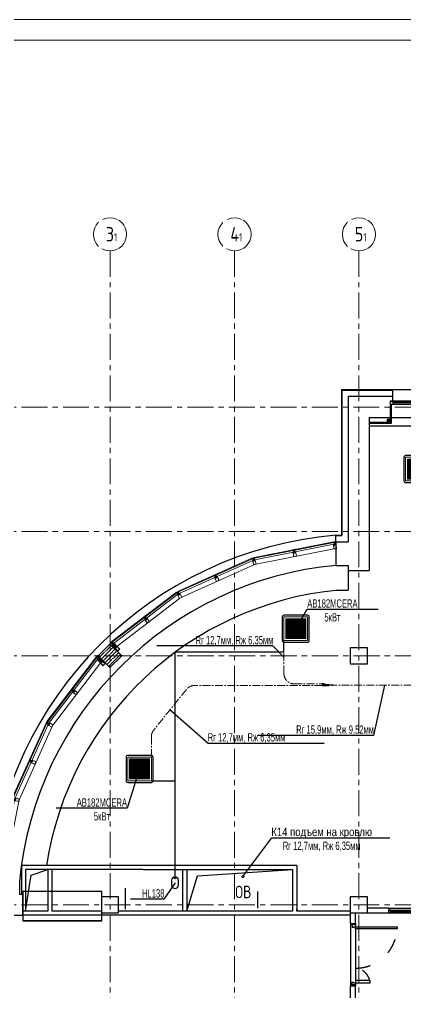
# Model space of a CAD drawing. Header units: millimetres. Extents: x -65527 to 8894748, y -37603 to 223697.
# Drawn here: x -49247 to -39940, y 111643 to 135097 of the extents above; entities that cross this region are included whole.
import ezdxf
from ezdxf import colors
from ezdxf.entities.mleader import LeaderData, LeaderLine
from ezdxf.math import Vec2, Vec3

# ---------------------------------------------------------------- set-up
doc = ezdxf.new("R2010")
doc.units = ezdxf.units.MM
doc.header["$LTSCALE"] = 10
doc.linetypes.add('ACAD_ISO03W100', pattern=[30, 12, -18])
doc.linetypes.add('CENTER', pattern=[2, 1.25, -0.25, 0.25, -0.25])
for name, color, linetype, lineweight in [('АР_Колонны', 5, 'Continuous', 30), ('АР_Колонны Штрих', 250, 'Continuous', 5), ('АР_Навесной фасад', 5, 'Continuous', 5), ('АР_Оси', 142, 'Continuous', 9), ('АР_Перегородки витражные', 152, 'Continuous', 13), ('М_ЗАМЕТКИ', 1, 'Continuous', 13), ('М_фреонопроводы', 10, 'CENTER', 18), ('рамка', 251, 'Continuous', 13)]:
    doc.layers.add(name, color=color, linetype=linetype, lineweight=lineweight)
for name, color, linetype in [('АР_новое окно', 160, 'Continuous'), ('Архитектура', 251, 'Continuous'), ('М_1_фанкойлы', 150, 'Continuous'), ('М_ОВ-ВК', 90, 'Continuous'), ('М_ОВ-вспомогательный', 141, 'Continuous')]:
    doc.layers.add(name, color=color, linetype=linetype)
doc.layers.add('М_3_фреонопроводы', color=210, linetype='CENTER', lineweight=13, transparency=0.6)
doc.styles.add('ICOCPEUR', font='isocpeur.ttf')
doc.styles.get("Standard").update_dxf_attribs({"font": 'ARIALN.TTF'})
doc.styles.add('ГОСТ 2.304', font='isocpeur.ttf', dxfattribs={"width": 0.7})
pattern_1 = [(335.76716334, (-69115.3163, 318510.941), (0.651582564, 1.447617495), []), (65.76716334, (-69115.3163, 318510.941), (-1.447617495, 0.651582564), [])]

# ---------------------------------------------------------------- blocks, each defined once
blk = doc.blocks.new('*U42')
at = {"layer": 'АР_новое окно', "lineweight": 20}
for p, q in [((0, 1310), (-70, 1310)), ((0, 0), (-70, 0))]:
    blk.add_line(p, q, dxfattribs=at)
at = {"layer": 'АР_новое окно'}
for p, q in [((-70, 1310), (-70, 0)), ((-70, 0), (-70, 1310)), ((0, 1240), (-70, 1240)), ((-35, 1240), (-35, 70)), ((0, 1310), (0, 0)), ((0, 70), (-70, 70))]:
    blk.add_line(p, q, dxfattribs=at)
blk = doc.blocks.new('*U85')
at = {"linetype": 'ByBlock'}
for p, q in [((0, 0), (0, -74)), ((50, 0), (0, 0)), ((0, -74), (0, 0)), ((1000, 0), (0, 0)), ((50, -74), (0, -74)), ((0, -74), (1000, -74)), ((50, 0), (50, -74)), ((950, 0), (50, 0)), ((50, -37), (950, -37)), ((50, -74), (950, -74)), ((950, 0), (1000, 0)), ((950, 0), (950, -74)), ((950, -74), (1000, -74)), ((1000, 0), (1000, -74)), ((1000, -74), (1000, 0))]:
    blk.add_line(p, q, dxfattribs=at)
blk = doc.blocks.new('A$Cb486bd23')
at = {"layer": 'АР_Колонны Штрих', "ltscale": 100}
h = blk.add_hatch(dxfattribs=at)
h.set_pattern_fill('ANSI35', color=256, scale=500)
h.set_pattern_definition([(45, (-955186.53, 45622.26), (-88.388348, 88.388348), []), (45, (-955098.14, 45622.26), (-88.388348, 88.388348), [156.25, -31.25, 0, -31.25])])
h.paths.add_polyline_path([(2181, 6028), (1899, 5745), (2181, 5462), (2464, 5745)])
blk = doc.blocks.new('A$C641599e0')
at = {"layer": 'АР_Колонны', "ltscale": 100}
blk.add_lwpolyline([(1899, 5745), (2181, 6028), (2464, 5745), (2181, 5462)], close=True, dxfattribs=at)
blk = doc.blocks.new('стойка витр.')
h = blk.add_hatch()
h.set_pattern_fill('ANSI37', scale=0.5, angle=-69.2328)
h.set_pattern_definition(pattern_1)
edge = h.paths.add_edge_path()
edge.add_line((-23, 14), (-23, 15))
edge.add_arc((-23, 15), 0.427, 20.7605, 72.3)
edge.add_arc((-23, 16), 0.427, 110.764, 252.288, ccw=False)
edge.add_line((-23, 16), (-22, 16))
edge.add_arc((-22, 16), 0.183, 20.749, 110.7854, ccw=False)
edge.add_line((-22, 16), (-22, 16))
edge.add_arc((-22, 16), 0.183, 200.7666, 335.778)
edge.add_line((-22, 16), (-21, 18))
edge.add_arc((-22, 18), 0.637, 344.3928, 381.7249)
edge.add_line((-21, 18), (-23, 22))
edge.add_arc((-23, 22), 0.637, 19.8094, 57.1415)
edge.add_line((-23, 22), (-24, 23))
edge.add_arc((-24, 23), 0.183, 65.7564, 200.7677)
edge.add_line((-25, 23), (-24, 23))
edge.add_arc((-25, 23), 0.183, -69.251, 20.7854, ccw=False)
edge.add_line((-25, 23), (-26, 22))
edge.add_arc((-26, 23), 0.427, 149.2464, 290.7703, ccw=False)
edge.add_arc((-27, 23), 0.427, 329.2344, 380.7738)
edge.add_line((-26, 23), (-27, 24))
edge.add_arc((-27, 24), 0.183, 20.749, 110.7854)
edge.add_line((-27, 24), (-33, 22))
edge.add_arc((-33, 21), 0.306, 107.612, 200.6883)
edge.add_line((-34, 21), (-33, 21))
edge.add_arc((-33, 21), 0.304, 200.7453, 225.8124)
edge.add_line((-33, 21), (-32, 19))
edge.add_arc((-32, 19), 0.305, -108.8628, 45.7814, ccw=False)
edge.add_arc((-29, 28), 9.95, 231.9543, 250.0412, ccw=False)
edge.add_arc((-35, 20), 0.4, 42.3093, 119.225)
edge.add_arc((-35, 20), 0.602, 134.395, 228.6478)
edge.add_arc((-29, 28), 11, 232.0873, 240.8889)
edge.add_arc((-37, 13), 6.09, 40.7589, 60.6144, ccw=False)
edge.add_arc((-33, 17), 0.305, -34.8959, 41.6027, ccw=False)
edge.add_line((-32, 16), (-33, 16))
edge.add_arc((-33, 16), 0.305, 145.1101, 256.4243)
edge.add_line((-33, 15), (-32, 15))
edge.add_arc((-32, 15), 0.305, -34.8899, 76.4243, ccw=False)
edge.add_line((-32, 15), (-32, 14))
edge.add_arc((-32, 14), 0.305, 145.1101, 256.4243)
edge.add_line((-32, 13), (-31, 13))
edge.add_arc((-31, 13), 0.305, -24.2247, 76.4204, ccw=False)
edge.add_line((-31, 13), (-32, 11))
edge.add_arc((-31, 11), 0.305, 155.7711, 290.7403)
edge.add_line((-31, 11), (-23, 14))
edge.add_arc((-23, 14), 0.183, 290.749, 380.749)
edge = h.paths.add_edge_path(flags=16)
edge.add_line((-23, 21), (-22, 19))
edge.add_arc((-23, 18), 0.541, -69.2328, 20.7672, ccw=False)
edge.add_line((-23, 18), (-23, 18))
edge.add_arc((-24, 18), 0.541, 200.7672, 290.7672, ccw=False)
edge.add_line((-24, 18), (-25, 20))
edge.add_arc((-25, 20), 0.541, 110.7672, 200.7672, ccw=False)
edge.add_line((-25, 21), (-24, 21))
edge.add_arc((-24, 21), 0.541, 20.7672, 110.7672, ccw=False)
edge = h.paths.add_edge_path(flags=16)
edge.add_line((-27, 20), (-26, 17))
edge.add_arc((-26, 17), 0.541, -69.2328, 20.7672, ccw=False)
edge.add_line((-26, 16), (-28, 15))
edge.add_arc((-28, 16), 0.541, 200.7672, 290.7672, ccw=False)
edge.add_line((-29, 15), (-30, 19))
edge.add_arc((-30, 19), 0.541, 110.7672, 200.7672, ccw=False)
edge.add_line((-30, 20), (-28, 21))
edge.add_arc((-27, 20), 0.541, 20.7672, 110.7672, ccw=False)
h = blk.add_hatch()
h.set_pattern_fill('ANSI37', scale=0.5, angle=-69.2328)
h.set_pattern_definition([(335.76716334, (-69115.9168, 318510.7132), (0.651582564, 1.447617495), []), (65.76716334, (-69115.9168, 318510.7132), (-1.447617495, 0.651582564), [])])
edge = h.paths.add_edge_path()
edge.add_arc((-61, -46), 0.549, 155.7657, 200.7672)
edge.add_line((-62, -46), (-61, -44))
edge.add_arc((-61, -44), 0.183, 20.7672, 155.7657)
edge.add_line((-61, -44), (-61, -45))
edge.add_arc((-61, -45), 0.183, 200.7672, 290.7672)
edge.add_line((-61, -45), (-59, -44))
edge.add_arc((-60, -44), 0.427, -69.2328, 72.2936)
edge.add_arc((-59, -43), 0.427, 200.7672, 252.2936)
edge.add_line((-60, -43), (-63, -35))
edge.add_arc((-63, -34), 0.305, 110.7672, 200.7672)
edge.add_line((-63, -34), (-61, -33))
edge.add_arc((-60, -34), 0.304, 76.4029, 110.7672)
edge.add_line((-60, -33), (-60, -34))
edge.add_arc((-108, -56), 53, 16.7114, 24.8229)
edge.add_line((-57, -41), (-58, -41))
edge.add_arc((-58, -41), 0.305, 145.1109, 256.4234)
edge.add_line((-58, -42), (-57, -42))
edge.add_arc((-57, -42), 0.305, -34.8891, 76.4234)
edge.add_line((-57, -42), (-57, -43))
edge.add_arc((-57, -43), 0.305, 145.1109, 256.4234)
edge.add_line((-57, -44), (-56, -44))
edge.add_arc((-56, -44), 0.305, -34.8891, 76.4234)
edge.add_line((-56, -44), (-56, -45))
edge.add_arc((-56, -45), 0.305, 145.1109, 256.4234)
edge.add_line((-56, -46), (-55, -46))
edge.add_arc((-56, -46), 0.305, -34.8891, 76.4234)
edge.add_line((-55, -46), (-56, -47))
edge.add_arc((-56, -47), 0.305, 145.1109, 256.4234)
edge.add_line((-56, -47), (-55, -48))
edge.add_arc((-55, -48), 0.305, -34.8891, 76.4234)
edge.add_line((-55, -48), (-55, -49))
edge.add_arc((-55, -49), 0.305, 145.1109, 256.4234)
edge.add_line((-55, -49), (-54, -50))
edge.add_arc((-54, -50), 0.305, -34.8891, 76.4234)
edge.add_line((-54, -50), (-54, -51))
edge.add_arc((-54, -51), 0.305, 145.1109, 256.4234)
edge.add_line((-54, -51), (-53, -51))
edge.add_arc((-53, -52), 0.305, -43.6751, 76.4279)
edge.add_line((-53, -52), (-54, -53))
edge.add_arc((-54, -53), 0.305, 136.3286, 262.7471)
edge.add_arc((-55, -61), 7.99, 59.586, 82.7471)
edge.add_arc((-51, -54), 0.305, 253.291, 419.586)
edge.add_arc((-53, -61), 6.03, 73.291, 110.7672)
edge.add_line((-55, -55), (-55, -55))
edge.add_arc((-55, -55), 0.427, 200.7672, 290.7672)
edge.add_line((-55, -55), (-57, -51))
edge.add_arc((-56, -51), 0.427, 149.2366, 200.7672)
edge.add_arc((-57, -51), 0.427, -30.7634, 40.0143)
edge.add_arc((-57, -51), 0.427, 40.0005, 110.7672)
edge.add_line((-57, -50), (-58, -51))
edge.add_arc((-58, -51), 0.183, 110.7672, 200.7672)
edge.add_line((-58, -51), (-58, -51))
edge.add_arc((-59, -51), 0.183, 245.7686, 380.7672)
edge.add_line((-59, -51), (-60, -51))
edge.add_arc((-60, -50), 0.549, 200.7672, 245.7686)
edge.add_line((-60, -50), (-62, -46))
edge = h.paths.add_edge_path(flags=16)
edge.add_arc((-59, -49), 0.541, 200.7672, 290.7672)
edge.add_line((-61, -47), (-60, -49))
edge.add_arc((-60, -47), 0.541, 110.7672, 200.7672)
edge.add_line((-59, -46), (-60, -46))
edge.add_arc((-59, -46), 0.541, 20.7672, 110.7672)
edge.add_line((-58, -48), (-59, -46))
edge.add_arc((-58, -49), 0.541, -69.2328, 20.7672)
edge.add_line((-59, -50), (-58, -49))
h = blk.add_hatch()
h.set_pattern_fill('ANSI37', scale=0.5, angle=-69.2328)
h.set_pattern_definition(pattern_1)
edge = h.paths.add_edge_path()
edge.add_line((-8, -26), (-7, -27))
edge.add_arc((-8, -27), 0.427, -30.7656, 20.7738, ccw=False)
edge.add_arc((-7, -27), 0.427, 149.2464, 290.7703)
edge.add_line((-7, -28), (-6, -27))
edge.add_arc((-6, -27), 0.183, 290.749, 380.7854)
edge.add_line((-6, -27), (-6, -27))
edge.add_arc((-6, -27), 0.183, 65.7564, 200.7677, ccw=False)
edge.add_line((-5, -27), (-4, -27))
edge.add_arc((-4, -28), 0.637, 19.8094, 57.1415, ccw=False)
edge.add_line((-4, -28), (-2, -31))
edge.add_arc((-3, -32), 0.637, -15.6072, 21.7249, ccw=False)
edge.add_line((-2, -32), (-3, -33))
edge.add_arc((-3, -33), 0.183, 200.7666, 335.778, ccw=False)
edge.add_line((-3, -33), (-3, -33))
edge.add_arc((-3, -33), 0.183, 20.749, 110.7854)
edge.add_line((-3, -33), (-4, -34))
edge.add_arc((-4, -34), 0.427, 110.764, 252.288)
edge.add_arc((-5, -35), 0.427, 20.7605, 72.3, ccw=False)
edge.add_line((-4, -35), (-4, -36))
edge.add_arc((-4, -36), 0.183, -69.251, 20.7854, ccw=False)
edge.add_line((-4, -36), (-11, -38))
edge.add_arc((-11, -38), 0.306, 200.846, 293.9223, ccw=False)
edge.add_line((-11, -38), (-11, -38))
edge.add_arc((-11, -37), 0.304, 175.722, 200.789, ccw=False)
edge.add_line((-11, -37), (-11, -35))
edge.add_arc((-12, -35), 0.305, 355.7529, 510.3972)
edge.add_arc((-3, -40), 9.95, 151.4932, 169.58)
edge.add_arc((-13, -38), 0.4, 282.3093, 359.225, ccw=False)
edge.add_arc((-13, -38), 0.602, 172.8865, 267.1393, ccw=False)
edge.add_arc((-3, -40), 11, 160.6454, 169.447, ccw=False)
edge.add_arc((-19, -34), 6.09, 340.92, 360.7754)
edge.add_arc((-13, -34), 0.305, 359.9316, 436.4302)
edge.add_line((-13, -34), (-14, -34))
edge.add_arc((-14, -33), 0.305, 145.1101, 256.4243, ccw=False)
edge.add_line((-14, -33), (-14, -32))
edge.add_arc((-14, -32), 0.305, 325.1101, 436.4243)
edge.add_line((-14, -32), (-15, -32))
edge.add_arc((-15, -31), 0.305, 145.1101, 256.4243, ccw=False)
edge.add_line((-15, -31), (-14, -30))
edge.add_arc((-15, -30), 0.305, 325.1139, 425.759)
edge.add_line((-15, -30), (-16, -29))
edge.add_arc((-16, -29), 0.305, 110.794, 245.7633, ccw=False)
edge.add_line((-16, -29), (-8, -26))
edge.add_arc((-8, -26), 0.183, 20.7854, 110.7854, ccw=False)
edge = h.paths.add_edge_path(flags=16)
edge.add_line((-3, -31), (-4, -29))
edge.add_arc((-5, -29), 0.541, 20.7672, 110.7672)
edge.add_line((-5, -28), (-6, -29))
edge.add_arc((-6, -29), 0.541, 110.7672, 200.7672)
edge.add_line((-6, -29), (-5, -32))
edge.add_arc((-5, -32), 0.541, 200.7672, 290.7672)
edge.add_line((-5, -32), (-4, -32))
edge.add_arc((-4, -31), 0.541, 290.7672, 380.7672)
edge = h.paths.add_edge_path(flags=16)
edge.add_line((-7, -33), (-8, -29))
edge.add_arc((-9, -30), 0.541, 20.7672, 110.7672)
edge.add_line((-9, -29), (-11, -30))
edge.add_arc((-11, -31), 0.541, 110.7672, 200.7672)
edge.add_line((-11, -31), (-10, -34))
edge.add_arc((-10, -34), 0.541, 200.7672, 290.7672)
edge.add_line((-9, -35), (-7, -34))
edge.add_arc((-7, -33), 0.541, 290.7672, 380.7672)
at = {"lineweight": 0, "ltscale": 100, "transparency": 33554687}
for points in [[(-69, -58), (-90, -2), (-90, -1), (-89, -1), (-89, -1), (-88, -3), (-87, -3), (-87, -3), (-86, -3), (-87, -1), (-87, 0), (-82, 2), (-81, 1), (-80, 1), (-77, 4), (-78, 5), (-90, 0), (-91, -2), (-70, -59), (-68, -60), (-55, -55), (-55, -54), (-59, -54), (-59, -54), (-60, -56), (-65, -58), (-66, -57), (-67, -55), (-67, -55), (-68, -55), (-68, -56), (-67, -58), (-67, -58), (-68, -59)], [(66, 59), (-27, 24), (-26, 22), (-25, 22), (-25, 22), (-25, 23), (-21, 25), (-19, 21), (-19, 21), (-19, 21), (-18, 17), (-22, 16), (-23, 17), (-23, 16), (-23, 16), (-23, 14), (-17, 16), (-16, 17), (-15, 20), (-15, 20), (-17, 24), (-17, 25), (-17, 25), (-14, 27), (-12, 26), (-4, 5), (-5, 4), (-33, -7), (-33, -7), (-32, -8), (-31, -9), (-30, -9), (-30, -9), (-29, -9), (-29, -8), (-28, -9), (-27, -8), (-27, -8), (-26, -8), (-25, -7), (-25, -7), (-25, -7), (-24, -7), (-24, -6), (-23, -7), (-22, -6), (-22, -6), (-21, -6), (-20, -6), (-20, -5), (-20, -5), (-19, -5), (-18, -4), (-18, -5), (-17, -4), (-15, -5), (-15, -6), (-16, -8), (-16, -9), (-16, -8), (-17, -9), (-18, -9), (-18, -9), (-19, -9), (-19, -10), (-20, -10), (-21, -10), (-21, -11), (-21, -10), (-23, -11), (-23, -11), (-23, -11), (-24, -11), (-24, -12), (-25, -12), (-26, -12), (-26, -13), (-26, -12), (-28, -13), (-28, -13), (-28, -13), (-29, -13), (-29, -14), (-30, -15), (-29, -16), (-29, -16), (-1, -6), (0, -6), (8, -28), (8, -29), (4, -31), (3, -30), (3, -29), (2, -25), (2, -25), (-1, -23), (-2, -23), (-8, -25), (-7, -27), (-6, -28), (-6, -27), (-6, -26), (-2, -25), (0, -28), (0, -28), (0, -29), (1, -32), (-4, -34), (-4, -33), (-4, -33), (-5, -34), (-4, -36), (89, -1), (89, 1), (67, 59)], [(64, 56), (85, 0), (11, -28), (-11, 28)]]:
    blk.add_lwpolyline(points, close=True, dxfattribs=at)
for points in [[(-74, -6), (-74, -6), (-75, -6), (-74, -7), (-77, -8, -0.414362), (-77, -8), (-79, -2, -0.414326), (-79, 0), (-77, 0), (-77, -1), (-76, 0), (-76, 0), (-77, 3, 0.551224), (-78, 4), (-80, 1, -0.267349), (-81, 1), (-82, 1, 0.249629), (-83, 1), (-86, -2, 0.827043), (-86, -3), (-82, -2, -0.414326), (-81, -2), (-78, -9, 0.414326), (-77, -10), (-76, -9, -0.082799), (-72, -16), (-68, -26), (-68, -26), (-68, -26), (-65, -35, -0.082799), (-63, -43), (-64, -44, 0.414326), (-65, -45), (-62, -52, -0.414326), (-62, -53), (-66, -55, 0.827043), (-66, -56), (-61, -56, 0.249629), (-61, -55), (-60, -54, -0.267349), (-59, -54), (-56, -54, 0.551224), (-56, -54), (-57, -51), (-57, -50), (-58, -50), (-58, -51), (-59, -52, -0.414326), (-60, -51), (-63, -45, -0.414362), (-63, -45), (-60, -44), (-60, -45), (-60, -45), (-59, -44)], [(-32, -8), (-33, -7, 0.523933), (-33, -7), (-64, -19, 0.414326), (-65, -20), (-64, -21, 0.410627), (-63, -21), (-63, -21, 0.492552), (-63, -21), (-63, -20, -0.441111), (-63, -20), (-61, -19, -0.208057), (-60, -19, -0.000016), (-57, -21, -0.439819), (-56, -22, -0.000016), (-58, -25, -0.208057), (-58, -26), (-60, -27, -0.441111), (-60, -26), (-61, -26, 0.492552), (-61, -26), (-61, -26, 0.410627), (-62, -27), (-61, -28, 0.414326), (-61, -28), (-30, -17, 0.523933), (-29, -16), (-30, -15)]]:
    blk.add_lwpolyline(points, format="xyb", close=True, dxfattribs=at)
at = {"color": 7, "lineweight": 0, "ltscale": 100, "transparency": 33554687}
for points in [[(-74, 3, 0.57795), (-74, 4), (-75, 4, -0.615334), (-75, 4, 0.101403), (-74, 7, 0.887085), (-74, 7, -0.164997), (-77, 5), (-77, 5, 0.414304), (-78, 4), (-76, 1, 0.228696), (-76, 1, -0.319049), (-76, 0, -0.319002), (-76, 0), (-77, -1, -0.4144), (-77, -1), (-78, 0, 0.668339), (-78, 0), (-79, -2, 0.198883), (-79, -2), (-77, -6, 0.198883), (-77, -7), (-75, -7, 0.668339), (-75, -7), (-75, -7, -0.4144), (-75, -7), (-74, -6, -0.710202), (-73, -7, 0.228696), (-73, -7), (-70, -16, 0.414362), (-70, -16), (-67, -15, 0.151171), (-67, -15), (-67, -15, 0.035408), (-70, -8), (-71, -7, -0.527868), (-71, -7), (-70, -6, 0.527868), (-71, -6), (-72, -5, -0.527868), (-72, -5), (-71, -4, 0.527868), (-71, -4), (-72, -4, -0.527868), (-72, -3), (-72, -2, 0.527868), (-72, -2), (-73, -2, -0.527868), (-73, -1), (-73, 0, 0.527868), (-73, 0), (-74, 0, -0.527868), (-74, 1), (-73, 1, 0.527868), (-74, 2), (-74, 2, -0.527868), (-75, 3)], [(-23, 14), (-23, 15, 0.228752), (-23, 15, -0.710164), (-23, 16), (-22, 16, -0.4144), (-22, 16), (-22, 16, 0.66825), (-22, 16), (-21, 18, 0.164348), (-21, 18), (-23, 22, 0.164348), (-23, 22), (-24, 23, 0.66825), (-25, 23), (-24, 23, -0.4144), (-25, 23), (-26, 22, -0.710164), (-26, 23, 0.228752), (-26, 23), (-27, 24, 0.4144), (-27, 24), (-33, 22, 0.430028), (-34, 21), (-33, 21, 0.109814), (-33, 21), (-32, 19, -0.800036), (-32, 18, -0.079083), (-35, 20, 0.348803), (-35, 20, 0.436125), (-35, 19, 0.038423), (-34, 18, -0.086853), (-32, 17, -0.346763), (-32, 16), (-33, 16, 0.527877), (-33, 15), (-32, 15, -0.527877), (-32, 15), (-32, 14, 0.527877), (-32, 13), (-31, 13, -0.469739), (-31, 13), (-32, 11, 0.667984), (-31, 11), (-23, 14, 0.414214)], [(-53, -51, -0.57795), (-53, -52), (-54, -53, 0.615334), (-54, -53, -0.101403), (-51, -54, -0.887085), (-51, -55, 0.164997), (-55, -55), (-55, -55, -0.414304), (-55, -55), (-57, -51, -0.228696), (-57, -51, 0.319049), (-57, -50, 0.319002), (-57, -50), (-58, -51, 0.4144), (-58, -51), (-58, -51, -0.668339), (-59, -51), (-60, -51, -0.198883), (-60, -50), (-62, -46, -0.198883), (-62, -46), (-61, -44, -0.668339), (-61, -44), (-61, -45, 0.4144), (-61, -45), (-59, -44, 0.710202), (-59, -43, -0.228696), (-60, -43), (-63, -35, -0.414362), (-63, -34), (-61, -33, -0.151171), (-60, -33), (-60, -34, -0.035408), (-57, -41), (-58, -41, 0.527868), (-58, -42), (-57, -42, -0.527868), (-57, -42), (-57, -43, 0.527868), (-57, -44), (-56, -44, -0.527868), (-56, -44), (-56, -45, 0.527868), (-56, -46), (-55, -46, -0.527868), (-55, -46), (-56, -47, 0.527868), (-56, -47), (-55, -48, -0.527868), (-55, -48), (-55, -49, 0.527868), (-55, -49), (-54, -50, -0.527868), (-54, -50), (-54, -51, 0.527868), (-54, -51)], [(-8, -26), (-7, -27, -0.228752), (-7, -27, 0.710164), (-7, -28), (-6, -27, 0.4144), (-6, -27), (-6, -27, -0.66825), (-5, -27), (-4, -27, -0.164348), (-4, -28), (-2, -31, -0.164348), (-2, -32), (-3, -33, -0.66825), (-3, -33), (-3, -33, 0.4144), (-3, -33), (-4, -34, 0.710164), (-4, -34, -0.228752), (-4, -35), (-4, -36, -0.4144), (-4, -36), (-11, -38, -0.430028), (-11, -38), (-11, -38, -0.109814), (-11, -37), (-11, -35, 0.800036), (-12, -35, 0.079083), (-13, -38, -0.348803), (-13, -38, -0.436125), (-14, -38, -0.038423), (-13, -36, 0.086853), (-13, -34, 0.346763), (-13, -34), (-14, -34, -0.527877), (-14, -33), (-14, -32, 0.527877), (-14, -32), (-15, -32, -0.527877), (-15, -31), (-14, -30, 0.469739), (-15, -30), (-16, -29, -0.667984), (-16, -29), (-8, -26, -0.414214)]]:
    blk.add_lwpolyline(points, format="xyb", close=True, dxfattribs=at)
for points in [[(-72, 0), (-73, 0)], [(-27, 24), (-27, 24)], [(-23, 14), (-23, 14)]]:
    blk.add_lwpolyline(points, dxfattribs=at)
blk.add_lwpolyline([(-73, 0), (-55, -48), (-54, -48), (-72, 0)], close=True)
at = {"lineweight": 0, "ltscale": 100, "transparency": 33554687}
for points in [[(-70, -6), (-69, -6), (-31, 9), (-31, 9), (-31, 11)], [(-56, -42), (-56, -41), (-17, -27), (-17, -27), (-16, -29)]]:
    blk.add_lwpolyline(points, dxfattribs=at)
at = {"color": 7}
for points in [[(-27, 20), (-26, 17, -0.414214), (-26, 16), (-28, 15, -0.414214), (-29, 15), (-30, 19, -0.414214), (-30, 20), (-28, 21, -0.414214)], [(-23, 21), (-22, 19, -0.414214), (-23, 18), (-23, 18, -0.414214), (-24, 18), (-25, 20, -0.414214), (-25, 21), (-24, 21, -0.414214)], [(-75, -2), (-74, -4, -0.414214), (-75, -5), (-76, -5, -0.414214), (-77, -5), (-78, -3, -0.414214), (-77, -2), (-76, -2, -0.414214)], [(-58, -48), (-59, -46, 0.414214), (-59, -46), (-60, -46, 0.414214), (-61, -47), (-60, -49, 0.414214), (-59, -50), (-58, -49, 0.414214)], [(-7, -33), (-8, -29, 0.414214), (-9, -29), (-11, -30, 0.414214), (-11, -31), (-10, -34, 0.414214), (-9, -35), (-7, -34, 0.414214)], [(-3, -31), (-4, -29, 0.414214), (-5, -28), (-6, -29, 0.414214), (-6, -29), (-5, -32, 0.414214), (-5, -32), (-4, -32, 0.414214)]]:
    blk.add_lwpolyline(points, format="xyb", close=True, dxfattribs=at)
at = {"color": 7, "lineweight": 0, "ltscale": 100, "transparency": 33554687}
blk.add_arc((-33, 21), 0.305, 110.7562, 200.7779, dxfattribs=at)
blk = doc.blocks.new('A$Ca602dfc3')
at = {"layer": 'АР_Навесной фасад', "ltscale": 100}
for p, q in [((1718, -116), (552, -1668)), ((1735, -125), (566, -1683)), ((1769, -150), (599, -1708)), ((1842, -232), (701, -1749)), ((-260, -3502), (523, -1722)), ((-243, -3512), (542, -1727)), ((-204, -3527), (580, -1743)), ((-96, -3545), (671, -1804)), ((-635, -5471), (-276, -3562)), ((-256, -3561), (-616, -5477)), ((-215, -3568), (-575, -5482)), ((-112, -3605), (-465, -5476))]:
    blk.add_line(p, q, dxfattribs=at)
at = {"layer": 'АР_Перегородки витражные', "xscale": -1}
for p, rotation in [((1802, -152), 158.0578973746889), ((1201, -945), 163.6115593509506), ((613, -1737), 172.094651146425), ((211, -2642), 176.7667326082509)]:
    blk.add_blockref('стойка витр.', p, dxfattribs=dict(at, rotation=rotation))
at = {"layer": 'АР_Перегородки витражные'}
for p, rotation in [((-185, -3554), 324.6577666672254), ((-371, -4528), 327.9724738192307), ((-550, -5505), 337.496536021997)]:
    blk.add_blockref('стойка витр.', p, dxfattribs=dict(at, rotation=rotation))
blk = doc.blocks.new('Полуторная_на лестницу')
for points in [[(75, 80), (75, 1080), (125, 1080), (125, 80)], [(1375, 430), (1375, 80), (1425, 80), (1425, 430)]]:
    blk.add_lwpolyline(points, close=True)
for points in [[(0, 0), (0, 80), (20, 80), (20, 0), (0, 0)], [(20, 80), (20, 0), (90, 0), (90, 30), (75, 30), (75, 80), (20, 80)], [(1480, 80), (1480, 0), (1410, 0), (1410, 30), (1425, 30), (1425, 80), (1480, 80)], [(1500, 0), (1500, 80), (1480, 80), (1480, 0), (1500, 0)]]:
    blk.add_lwpolyline(points)
at = {"linetype": 'ACAD_ISO03W100', "ltscale": 3}
for centre, radius, start, end in [((75, 80), 1000, 0, 90), ((1465, 40), 392, 95.9075, 174.0925)]:
    blk.add_arc(centre, radius, start, end, dxfattribs=at)
blk = doc.blocks.new('A$Ce02d65bd')
at = {"ltscale": 100}
for points in [[(0, 0), (0, 75), (75, 75), (75, 0), (0, 0)], [(0, 0), (75, 75)], [(0, 75), (75, 0)]]:
    blk.add_lwpolyline(points, dxfattribs=at)
blk = doc.blocks.new('A$C6c2f87d8')
at = {"layer": 'М_1_фанкойлы', "linetype": 'ByBlock', "lineweight": 9}
h = blk.add_hatch(dxfattribs=at)
h.set_pattern_fill('GRATE', color=251, scale=20)
h.set_pattern_definition([(0, (-70464.215, 115561.44), (0, 15.875), []), (90, (-70464.215, 115561.44), (-63.5, 4e-15), [])])
h.paths.add_polyline_path([(-240, -240), (240, -240), (240, 240), (-240, 240)])
at = {"layer": 'М_1_фанкойлы', "linetype": 'ByBlock'}
blk.add_lwpolyline([(285, 325), (-285, 325, 0.414214), (-325, 285), (-325, -285, 0.414214), (-285, -325), (285, -325, 0.414214), (325, -285), (325, 285, 0.414214)], format="xyb", close=True, dxfattribs=at)
at = {"layer": 'М_1_фанкойлы', "color": 251, "linetype": 'ByBlock', "lineweight": 9}
for points in [[(285, 285), (-285, 285), (-285, -285), (285, -285)], [(240, 240), (-240, 240), (-240, -240), (240, -240)]]:
    blk.add_lwpolyline(points, close=True, dxfattribs=at)
blk = doc.blocks.new('A$C9c2b1eba')
at = {"layer": 'М_3_фреонопроводы', "color": 20, "linetype": 'ByBlock'}
for points in [[(0, 5), (9, 5)], [(0, 5), (9, 5)], [(9, -5), (0, -5), (0, 5), (9, 5)], [(9, 5), (12, 7), (12, 7), (18, 7)], [(9, -5), (9, 5)], [(12, 7), (12, -7)], [(27, 5), (24, 7), (24, 7), (18, 7)], [(24, 7), (24, -7)], [(27, 5), (135, 5), (135, -8)], [(27, 5), (135, 5), (135, -5), (27, -5)], [(27, 5), (27, -5)], [(164, -3), (154, 7), (135, 7), (135, -8)], [(135, 5), (135, 5)], [(0, -5), (9, -5)], [(9, -45), (0, -45), (0, -35), (9, -35)], [(9, -5), (12, -7), (12, -7), (18, -7)], [(9, -35), (12, -33), (12, -33), (18, -33)], [(9, -45), (9, -35)], [(9, -45), (12, -47), (12, -47), (18, -47)], [(12, -33), (12, -47)], [(27, -5), (24, -7), (24, -7), (18, -7)], [(27, -35), (24, -33), (24, -33), (18, -33)], [(27, -45), (24, -47), (24, -47), (18, -47)], [(24, -33), (24, -47)], [(27, -5), (135, -5)], [(27, -35), (44, -35), (99, -15), (135, -15)], [(27, -45), (46, -45), (101, -25), (135, -25)], [(27, -35), (27, -45)], [(135, -8), (145, -8)], [(135, -12), (135, -25), (135, -25)], [(135, -12), (145, -12)], [(164, -17), (154, -27), (135, -27), (135, -12)], [(164, -17), (170, -17), (170, -3), (164, -3), (164, -17)], [(242, -15), (170, -15), (170, -5), (242, -5)], [(242, -5), (245, -3), (245, -3), (251, -3)], [(242, -15), (242, -5)], [(242, -15), (245, -17), (245, -17), (251, -17)], [(245, -3), (245, -17)], [(259, -5), (257, -3), (257, -3), (251, -3)], [(259, -15), (257, -17), (257, -17), (251, -17)], [(257, -3), (257, -17)], [(259, -5), (270, -5), (270, -15), (259, -15)], [(259, -5), (259, -15)]]:
    blk.add_lwpolyline(points, dxfattribs=at)
for start, end in [(0, 90), (270, 0)]:
    blk.add_arc((145, -10), 2, start, end, dxfattribs=at)
blk = doc.blocks.new('_None')

msp = doc.modelspace()

# ---------------------------------------------------------------- linework, layer by layer
at = {"layer": 'АР_Оси', "linetype": 'CENTER', "ltscale": 50}
for p, q in [((-47063.4, 129518), (-47063.4, 73785.7)), ((-44063.4, 129518), (-44063.4, 73785.7)), ((-41063.4, 129518), (-41063.4, 73785.7)), ((-59197.1, 125755.6), (23981.3, 125755.6)), ((-59197.1, 122755.6), (23981.3, 122755.6)), ((-59197.1, 119755.6), (23981.3, 119755.6)), ((-59186.9, 119755.9), (23991.5, 119755.9)), ((-59197.1, 113755.6), (23981.3, 113755.6))]:
    msp.add_line(p, q, dxfattribs=at)
at = {"layer": 'АР_Оси', "ltscale": 0.5}
for centre in [(-47063.4, 129918), (-44063.4, 129918), (-41063.4, 129918)]:
    msp.add_circle(centre, 400, dxfattribs=at)
at = {"layer": 'Архитектура', "lineweight": 25, "transparency": 33554684}
for p, q in [((-41483.4, 126175.6), (-41483.4, 122665.8)), ((-41483.4, 126175.6), (-31643.4, 126175.6)), ((-41473.4, 126165.6), (-41473.4, 122655.8)), ((-41473.4, 126165.6), (-40243.4, 126165.6)), ((-41323.4, 126015.6), (-41323.4, 122505.8)), ((-41323.4, 126015.6), (-40243.4, 126015.6)), ((-40243.4, 125896.6), (-40243.4, 126015.6)), ((-40308.4, 125896.6), (-40308.4, 125505.6)), ((-40308.4, 125896.6), (-40243.4, 125896.6)), ((-40308.4, 125896.6), (-38998.4, 125896.6)), ((-40813.4, 125505.6), (-40813.4, 121815.6)), ((-40813.4, 125505.6), (-40308.4, 125505.6)), ((-40308.4, 125505.6), (-38998.4, 125505.6)), ((-40813.4, 125305.6), (-32313.4, 125305.6)), ((-41623.4, 122505.8), (-41623.4, 121938.9)), ((-41623.4, 122505.8), (-41623.4, 121938.9)), ((-41323.4, 121938.9), (-41323.4, 121815.6)), ((-41323.4, 121938.9), (-41323.4, 121815.6)), ((-41323.4, 121815.6), (-40813.4, 121815.6)), ((-41323.4, 121815.6), (-40813.4, 121815.6)), ((-41323.4, 121815.6), (-41323.4, 121338.9)), ((-46763.7, 119760.7), (-46780.7, 119756.3)), ((-42563.4, 114705.5), (-49201.5, 114705.5)), ((-49201.5, 114705.5), (-49201.5, 114015.6)), ((-42563.4, 114705.5), (-42563.4, 113605.6)), ((-48563.4, 114605.5), (-49101.5, 114605.5)), ((-49101.5, 114605.5), (-49101.5, 113605.6)), ((-46264.9, 114605.5), (-48563.4, 114605.5)), ((-48563.4, 114605.5), (-48563.4, 113605.6)), ((-48463.4, 114605.5), (-48463.4, 113605.6)), ((-46264.9, 114605.5), (-42663.4, 114605.5)), ((-45313.4, 114605.5), (-45313.4, 113605.6)), ((-45213.4, 114605.5), (-45213.4, 113605.6)), ((-42663.4, 114605.5), (-42663.4, 113605.6)), ((-49246.7, 114015.6), (-49163.4, 114015.6)), ((-47263.4, 114075.3), (-49163.4, 114075.3)), ((-49163.4, 114075.3), (-49163.4, 113375.3)), ((-47263.4, 114075.3), (-49163.4, 114075.3)), ((-49163.4, 113505.6), (-49163.4, 114015.6)), ((-47263.4, 113375.3), (-47263.4, 114075.3)), ((-46700.3, 114155.5), (-46700.3, 113655.6)), ((-43500.3, 113675.6), (-43500.3, 114074.5)), ((-48563.4, 113605.6), (-49163.4, 113605.6)), ((-47263.4, 113605.6), (-48463.4, 113605.6)), ((-42663.4, 113605.6), (-46863.4, 113605.6)), ((-42563.4, 113605.6), (-42563.4, 113655.6)), ((-41263.4, 113605.6), (-42563.4, 113605.6)), ((-52813.4, 113505.6), (-49163.4, 113505.6)), ((-45086.3, 113505.6), (-49163.4, 113505.6)), ((-49163.4, 113373), (-47263.4, 113373)), ((-47263.4, 113373), (-49163.4, 113373)), ((-49163.4, 113373), (-47263.4, 113373)), ((-41263.4, 113505.6), (-45086.3, 113505.6)), ((-41263.4, 113305.6), (-41263.5, 111805.6)), ((-41143.4, 113305.6), (-41143.4, 111805.6))]:
    msp.add_line(p, q, dxfattribs=at)
for points in [[(-40243.4, 126015.6), (-40243.4, 126175.6)], [(-40308.4, 125826.6), (-40308.4, 125379.8), (-40813.4, 125379.8)], [(-40283.4, 125826.6), (-40283.4, 125354.8), (-40813.4, 125354.8)], [(-40295.9, 125826.6), (-40295.9, 125367.3), (-40813.4, 125367.3)], [(-41623.4, 122665.8), (-41483.4, 122665.8)], [(-41623.4, 122505.8), (-41623.4, 122665.8)], [(-41623.4, 122665.8), (-41483.4, 122665.8)], [(-41623.4, 122505.8), (-41623.4, 122665.8)], [(-41623.4, 122655.8), (-41473.4, 122655.8)], [(-41623.4, 122655.8), (-41473.4, 122655.8)], [(-41623.4, 122505.8), (-41323.4, 122505.8)], [(-41623.4, 122505.8), (-41323.4, 122505.8)], [(-41623.4, 121938.9), (-41323.4, 121938.9)], [(-41623.4, 121938.9), (-41323.4, 121938.9)], [(-41623.4, 121338.9), (-41323.4, 121338.9)], [(-49101.5, 113605.6), (-48965.9, 114474.8), (-48563.4, 114605.5)], [(-45213.4, 113605.6), (-44954.2, 114453.6), (-42663.4, 114605.5)], [(-49246.7, 114315.6), (-49246.7, 114015.6)], [(-41263.4, 113305.6), (-41263.4, 113555.6)], [(-41143.4, 113305.6), (-41143.4, 113555.6)], [(-40345, 113675.6), (-40863.4, 113675.6)], [(-40345, 113555.6), (-40863.4, 113555.6)], [(-40345, 113675.6), (-40345, 113555.6)], [(-40345, 113675.6), (-38345, 113675.6), (-38345, 113629.6)], [(-41263.4, 113305.6), (-41143.4, 113305.6)], [(-41263.4, 107955.6), (-41263.5, 111805.6)], [(-41263.5, 111805.6), (-41143.4, 111805.6)], [(-41143.4, 110555.6), (-41143.5, 111805.6)]]:
    msp.add_lwpolyline(points, dxfattribs=at)
for points in [[(-47348.2, 119760.3), (-47065.4, 120043.1), (-46782.5, 119760.3), (-47065.4, 119477.4)], [(-41263.4, 119955.6), (-40863.4, 119955.6), (-40863.4, 119555.6), (-41263.4, 119555.6)], [(-47263.4, 113955.6), (-46863.4, 113955.6), (-46863.4, 113555.6), (-47263.4, 113555.6)], [(-41263.4, 113955.6), (-40863.4, 113955.6), (-40863.4, 113555.6), (-41263.4, 113555.6)]]:
    msp.add_lwpolyline(points, close=True, dxfattribs=at)
for centre, radius, start, end in [((-40846.4, 113550), 9148.9, 94.87234, 175.19782), ((-40835.3, 113526.4), 8448.4, 95.28328, 174.64014), ((-40835.3, 113526.4), 7848.4, 95.28328, 171.35924)]:
    msp.add_arc(centre, radius, start, end, dxfattribs=at)
at = {"layer": 'М_ОВ-ВК', "linetype": 'ByBlock'}
for points in [[(-45497, 114405.9), (-45497, 119858.1), (-42871.2, 119858.1), (-42871.2, 120127.4)], [(-46066.3, 116747.9), (-45497, 116747.9)]]:
    msp.add_lwpolyline(points, dxfattribs=at)
msp.add_lwpolyline([(-45496, 114431.4), (-45498, 114431.4, 0.4142136), (-45578, 114351.4), (-45578, 114229.4, 0.4142136), (-45498, 114149.4), (-45496, 114149.4, 0.4142136), (-45416, 114229.4), (-45416, 114351.4, 0.4142136)], format="xyb", close=True, dxfattribs=at)
msp.add_circle((-45497, 114405.9), 20, dxfattribs=at)
at = {"layer": 'М_фреонопроводы', "ltscale": 15}
for points in [[(-42871.2, 120127.4), (-42871.2, 119332.9, 0.4142136), (-42621.2, 119082.9), (-41944.1, 119082.9)], [(-41944.1, 119042.9), (-45027.9, 119042.9, 0.2273346), (-45222.8, 118949.4), (-46011.2, 117967.8, 0.1707959), (-46066.3, 117811.2), (-46066.3, 117317.9)]]:
    msp.add_lwpolyline(points, format="xyb", dxfattribs=at)
msp.add_lwpolyline([(-39194.1, 119052.9), (-41694.1, 119052.9)], dxfattribs=at)
at = {"layer": 'М_фреонопроводы', "ltscale": 10}
msp.add_circle((-43858.4, 114439.8), 25, dxfattribs=at)

# ---------------------------------------------------------------- block references
at = {"layer": 'Архитектура', "lineweight": 25, "transparency": 33554684, "xscale": -1}
for name, p, rotation in [('*U42', (-38998.4, 125826.6), 90), ('A$Ca602dfc3', (-47142.7, 121826.8), 90.47171515599885), ('стойка витр.', (-47266.5, 119601.5), 156.0387587536136), ('*U85', (-40345, 113555.6), 180.0001519656341)]:
    msp.add_blockref(name, p, dxfattribs=dict(at, rotation=rotation))
msp.add_blockref('A$Ce02d65bd', (-40308.4, 125379.8), dxfattribs=at)
at = {"layer": 'Архитектура', "lineweight": 25, "transparency": 33554684}
for name in ['A$Cb486bd23', 'A$C641599e0']:
    msp.add_blockref(name, (-49246.7, 114015.6), dxfattribs=at)
for name, p, rotation in [('стойка витр.', (-46909.4, 119958.6), 293.9612412463862), ('A$Ca602dfc3', (-49121.4, 119849), 359.5025506726814), ('Полуторная_на лестницу', (-41223.4, 113305.6), 270)]:
    msp.add_blockref(name, p, dxfattribs=dict(at, rotation=rotation))
at = {"layer": 'М_3_фреонопроводы', "linetype": 'ByBlock', "transparency": 33554684, "xscale": -1, "rotation": 180}
msp.add_blockref('A$C9c2b1eba', (-41953.4, 119042.9), dxfattribs=at)
at = {"layer": 'М_ОВ-вспомогательный', "linetype": 'ByBlock', "rotation": 90}
for p in [(-39653.4, 124260.7), (-42586.2, 120412.4), (-46351.3, 117032.9)]:
    msp.add_blockref('A$C6c2f87d8', p, dxfattribs=at)

# ---------------------------------------------------------------- texts
at = {"layer": 'Архитектура', "lineweight": 25, "transparency": 33554684, "insert": (-43851.7, 114067.3), "char_height": 300, "attachment_point": 5, "line_spacing_factor": 0.7, "style": 'ICOCPEUR'}
msp.add_mtext('\\A1;{\\W0.8;ОВ}', dxfattribs=at)

# ---------------------------------------------------------------- leaders
at = {"layer": 'М_ЗАМЕТКИ', "color": 7, "linetype": 'ByBlock'}
ml = msp.add_multileader_mtext('Standard', dxfattribs=at)
ml.set_content('{\\W0.8;AB182MCERA\\P5кВт}', color=7)
ml.set_leader_properties()
ml.set_arrow_properties(name='NONE')
ml.build(insert=Vec2(0, 0))
ml.multileader.update_dxf_attribs({"text_left_attachment_type": 6, "text_right_attachment_type": 6, "dogleg_length": 0.36, "arrow_head_size": 0.162})
ctx = ml.context
ctx.base_point, ctx.char_height, ctx.arrow_head_size, ctx.landing_gap_size, ctx.plane_origin = Vec3(-39206.7, 124863.5), 200, 0.162, 0.081, Vec3(-30381.2, 131924.6)
ctx.left_attachment, ctx.right_attachment, ctx.text_align_type = 6, 6, 1
notes = []
notes.append((ctx, [(0, (1, 1, 0), (-39207, 124863.5), (1, 0), 0.324, [(0, [(-39653.4, 124260.7)], 0, [])])]))
ctx.mtext.insert, ctx.mtext.width, ctx.mtext.defined_height, ctx.mtext.alignment, ctx.mtext.flow_direction = Vec3(-38600.4, 125103.5), 2817.48, 544.3, 2, 5
ml = msp.add_multileader_mtext('Standard', dxfattribs=at)
ml.set_content('{\\W0.8;AB182MCERA\\P5кВт}', color=7)
ml.set_leader_properties()
ml.set_arrow_properties(name='NONE')
ml.build(insert=Vec2(0, 0))
ml.multileader.update_dxf_attribs({"text_left_attachment_type": 6, "text_right_attachment_type": 6, "dogleg_length": 0.36, "arrow_head_size": 0.162})
ctx = ml.context
ctx.base_point, ctx.char_height, ctx.arrow_head_size, ctx.landing_gap_size, ctx.plane_origin = Vec3(-42309.2, 120880.1), 200, 0.162, 0.081, Vec3(-33314, 128076.3)
ctx.left_attachment, ctx.right_attachment, ctx.text_align_type = 6, 6, 1
notes.append((ctx, [(0, (1, 1, 0), (-42309.5, 120880.1), (1, 0), 0.324, [(0, [(-42586.2, 120412.4)], 0, [])])]))
ctx.mtext.insert, ctx.mtext.width, ctx.mtext.defined_height, ctx.mtext.alignment, ctx.mtext.flow_direction = Vec3(-41702.9, 121120.1), 2817.48, 544.3, 2, 5
ml = msp.add_multileader_mtext('Standard', dxfattribs=at)
ml.set_content('{\\W0.8;Rг 12,7мм, Rж 6,35мм}', color=7)
ml.set_leader_properties()
ml.set_arrow_properties(name='NONE')
ml.build(insert=Vec2(0, 0))
ml.multileader.update_dxf_attribs({"text_left_attachment_type": 6, "text_right_attachment_type": 6, "dogleg_length": 0.36, "arrow_head_size": 0.162})
ctx = ml.context
ctx.base_point, ctx.char_height, ctx.arrow_head_size, ctx.landing_gap_size, ctx.plane_origin = Vec3(-44988.1, 119996.4, 0), 200, 0.162, 0.081, Vec3(-33599, 127394.1, 0)
ctx.left_attachment, ctx.right_attachment, ctx.text_align_type = 6, 6, 1
notes.append((ctx, [(1, (1, 1, 0), (-43138.4, 119996.4, 0), (-1, 0), 0.324, [(0, [(-42871.2, 119730.1, 0)], 0, [])])]))
ctx.mtext.insert, ctx.mtext.width, ctx.mtext.defined_height, ctx.mtext.alignment, ctx.mtext.flow_direction = Vec3(-44063.4, 120236.4, 0), 2817.48, 544.3, 2, 5
ml = msp.add_multileader_mtext('Standard', dxfattribs=at)
ml.set_content('{\\W0.8;Rг 15,9мм, Rж 9,52мм}', color=7)
ml.set_leader_properties()
ml.set_arrow_properties(name='NONE')
ml.build(insert=Vec2(0, 0))
ml.multileader.update_dxf_attribs({"text_left_attachment_type": 6, "text_right_attachment_type": 6, "dogleg_length": 0.36, "arrow_head_size": 0.162})
ctx = ml.context
ctx.base_point, ctx.char_height, ctx.arrow_head_size, ctx.landing_gap_size, ctx.plane_origin = Vec3(-42563.5, 117841.9, 0), 200, 0.162, 0.081, Vec3(-31171.9, 126716.8, 0)
ctx.left_attachment, ctx.right_attachment, ctx.text_align_type = 6, 6, 1
notes.append((ctx, [(1, (1, 1, 0), (-40713.8, 117841.9, 0), (-1, 0), 0.324, [(0, [(-40444.1, 119052.9, 0)], 0, [])])]))
ctx.mtext.insert, ctx.mtext.width, ctx.mtext.defined_height, ctx.mtext.alignment, ctx.mtext.flow_direction = Vec3(-41638.8, 118081.9, 0), 2817.48, 544.3, 2, 5
ml = msp.add_multileader_mtext('Standard', dxfattribs=at)
ml.set_content('{\\W0.8;Rг 12,7мм, Rж 6,35мм}', color=7)
ml.set_leader_properties()
ml.set_arrow_properties(name='NONE')
ml.build(insert=Vec2(0, 0))
ml.multileader.update_dxf_attribs({"text_left_attachment_type": 6, "text_right_attachment_type": 6, "dogleg_length": 0.36, "arrow_head_size": 0.162})
ctx = ml.context
ctx.base_point, ctx.char_height, ctx.arrow_head_size, ctx.landing_gap_size, ctx.plane_origin = Vec3(-44697, 117654, 0), 200, 0.162, 0.081, Vec3(-36344.8, 126122.6, 0)
ctx.left_attachment, ctx.right_attachment, ctx.text_align_type = 6, 6, 1
notes.append((ctx, [(0, (1, 1, 0), (-44697.4, 117654, 0), (1, 0), 0.324, [(0, [(-45617, 118458.6, 0)], 0, [])])]))
ctx.mtext.insert, ctx.mtext.width, ctx.mtext.defined_height, ctx.mtext.alignment, ctx.mtext.flow_direction = Vec3(-43772.4, 117894, 0), 2817.48, 544.3, 2, 5
ml = msp.add_multileader_mtext('Standard', dxfattribs=at)
ml.set_content('{\\W0.8;AB182MCERA\\P5кВт}', color=7)
ml.set_leader_properties()
ml.set_arrow_properties(name='NONE')
ml.build(insert=Vec2(0, 0))
ml.multileader.update_dxf_attribs({"text_left_attachment_type": 6, "text_right_attachment_type": 6, "dogleg_length": 0.36, "arrow_head_size": 0.162})
ctx = ml.context
ctx.base_point, ctx.char_height, ctx.arrow_head_size, ctx.landing_gap_size, ctx.plane_origin = Vec3(-47866.1, 116083.7), 200, 0.162, 0.081, Vec3(-37079.1, 124696.9)
ctx.left_attachment, ctx.right_attachment, ctx.text_align_type = 6, 6, 1
notes.append((ctx, [(1, (1, 1, 0), (-46653.2, 116083.7), (-1, 0), 0.324, [(0, [(-46351.3, 117032.9)], 0, [])])]))
ctx.mtext.insert, ctx.mtext.width, ctx.mtext.defined_height, ctx.mtext.alignment, ctx.mtext.flow_direction = Vec3(-47259.8, 116323.7), 2817.48, 544.3, 2, 5
ml = msp.add_multileader_mtext('Standard', dxfattribs=at)
ml.set_content('К14 подъем на кровлю\\P{\\W0.8;Rг 12,7мм, Rж 6,35мм}', color=7)
ml.set_leader_properties()
ml.set_arrow_properties(name='NONE')
ml.build(insert=Vec2(0, 0))
ml.multileader.update_dxf_attribs({"text_left_attachment_type": 6, "text_right_attachment_type": 6, "dogleg_length": 0.36, "arrow_head_size": 0.162})
ctx = ml.context
ctx.base_point, ctx.char_height, ctx.arrow_head_size, ctx.landing_gap_size, ctx.plane_origin = Vec3(-43161.8, 115374.3, 0), 200, 0.162, 0.081, Vec3(-29489.2, 121887.5, 0)
ctx.left_attachment, ctx.right_attachment, ctx.text_align_type = 6, 6, 1
notes.append((ctx, [(0, (1, 1, 0), (-43162.1, 115374.3, 0), (1, 0), 0.324, [(0, [(-43858.4, 114439.8, 0)], 0, [])])]))
ctx.mtext.insert, ctx.mtext.width, ctx.mtext.defined_height, ctx.mtext.alignment, ctx.mtext.flow_direction = Vec3(-41961.1, 115614.3, 0), 2817.48, 544.3, 2, 5
ml = msp.add_multileader_mtext('Standard', dxfattribs=at)
ml.set_content('{\\W0.8;HL138}', color=7)
ml.set_leader_properties()
ml.set_arrow_properties(name='NONE')
ml.build(insert=Vec2(0, 0))
ml.multileader.update_dxf_attribs({"text_left_attachment_type": 6, "text_right_attachment_type": 6, "dogleg_length": 0.36, "arrow_head_size": 0.162})
ctx = ml.context
ctx.base_point, ctx.char_height, ctx.arrow_head_size, ctx.landing_gap_size, ctx.plane_origin = Vec3(-46281.5, 113892.6, 0), 200, 0.162, 0.081, Vec3(-37170.5, 120947.6, 0)
ctx.left_attachment, ctx.right_attachment, ctx.text_align_type = 6, 6, 1
notes.append((ctx, [(1, (1, 1, 0), (-45763.4, 113892.6, 0), (-1, 0), 0.324, [(0, [(-45497, 114290.4, 0)], 0, [])])]))
ctx.mtext.insert, ctx.mtext.width, ctx.mtext.defined_height, ctx.mtext.alignment, ctx.mtext.flow_direction = Vec3(-46022.6, 114132.6, 0), 2817.48, 544.3, 2, 5
for ctx, leaders in notes:
    for number, flags, end, landing, length, lines in leaders:
        leader = LeaderData()
        leader.index, (leader.has_last_leader_line, leader.has_dogleg_vector, leader.attachment_direction) = number, flags
        leader.last_leader_point, leader.dogleg_vector, leader.dogleg_length = Vec3(end), Vec3(landing), length
        for number, points, colour, breaks in lines:
            line = LeaderLine()
            line.index, line.vertices, line.color, line.breaks = number, Vec3.list(points), colors.encode_raw_color(colour), breaks
            leader.lines.append(line)
        ctx.leaders.append(leader)

# ---------------------------------------------------------------- next in the draw order: texts
at = {"layer": 'АР_Оси', "char_height": 350, "width": 123.867, "attachment_point": 1, "line_spacing_factor": 1.149209, "style": 'ГОСТ 2.304', "bg_fill": 2}
for s, insert in [('{\\W0.8;3\\H0.57143x;1}', (-47163.2, 130095.8)), ('{\\W0.8;4\\H0.57143x;1}', (-44163.2, 130095.8)), ('{\\W0.8;5\\H0.57143x;1}', (-41163.2, 130095.8))]:
    msp.add_mtext(s, dxfattribs=dict(at, insert=insert))

# ---------------------------------------------------------------- next in the draw order: linework, layer by layer
at = {"layer": 'рамка', "ltscale": 40, "transparency": 33554684}
for points in [[(53373.1, 135096.9), (-65526.9, 135096.9), (-65526.9, 50996.9), (53373.1, 50996.9)], [(52873.1, 134596.9), (-63526.9, 134596.9), (-63526.9, 51496.9), (52873.1, 51496.9)]]:
    msp.add_lwpolyline(points, close=True, dxfattribs=at)

doc.saveas('drawing.dxf')
